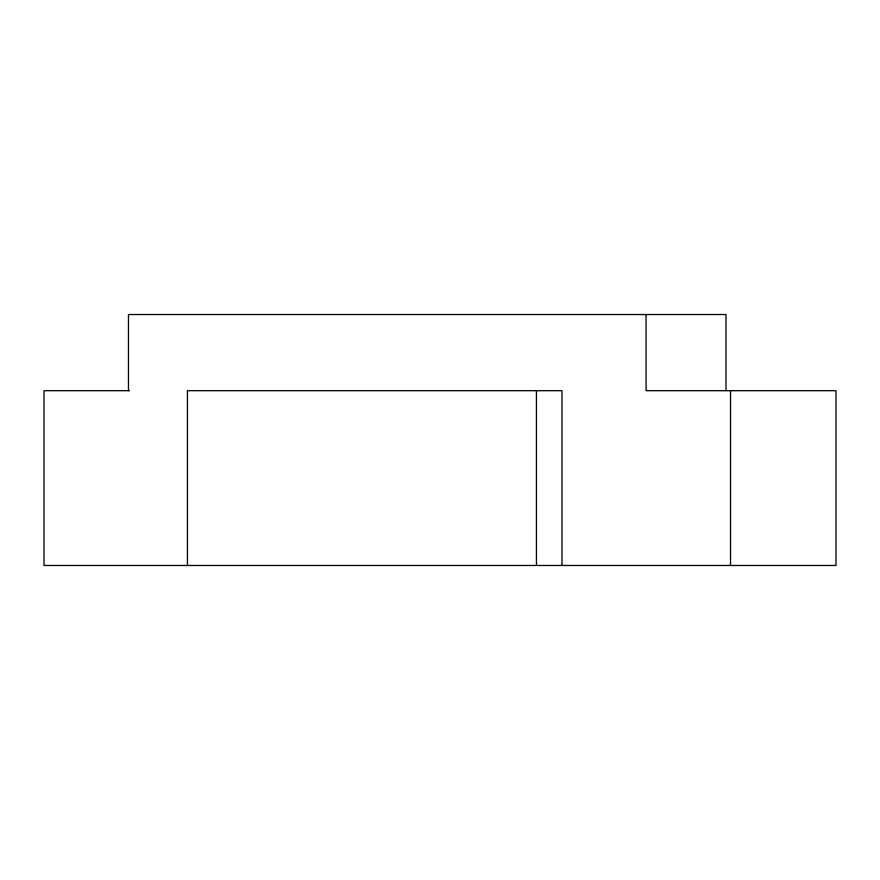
<?xml version="1.0" encoding="UTF-8"?>
<svg xmlns="http://www.w3.org/2000/svg" width="880" height="880" viewBox="0 0 880 880"><rect width="100%" height="100%" fill="white"/><g stroke="black" fill="none" stroke-linecap="round" stroke-linejoin="round"><path stroke-width="1.32" d="M129.393 390.687L44 390.687L44 565.477L836 565.477L836 390.687L646.063 390.687L646.063 314.523M730.521 390.687L730.521 565.477M726 390.687L726 314.523L128.469 314.523L128.469 390.687M561.968 565.477L561.968 390.687L187.44 390.687L187.44 565.477M536.437 390.687L536.437 565.477"/></g></svg>
